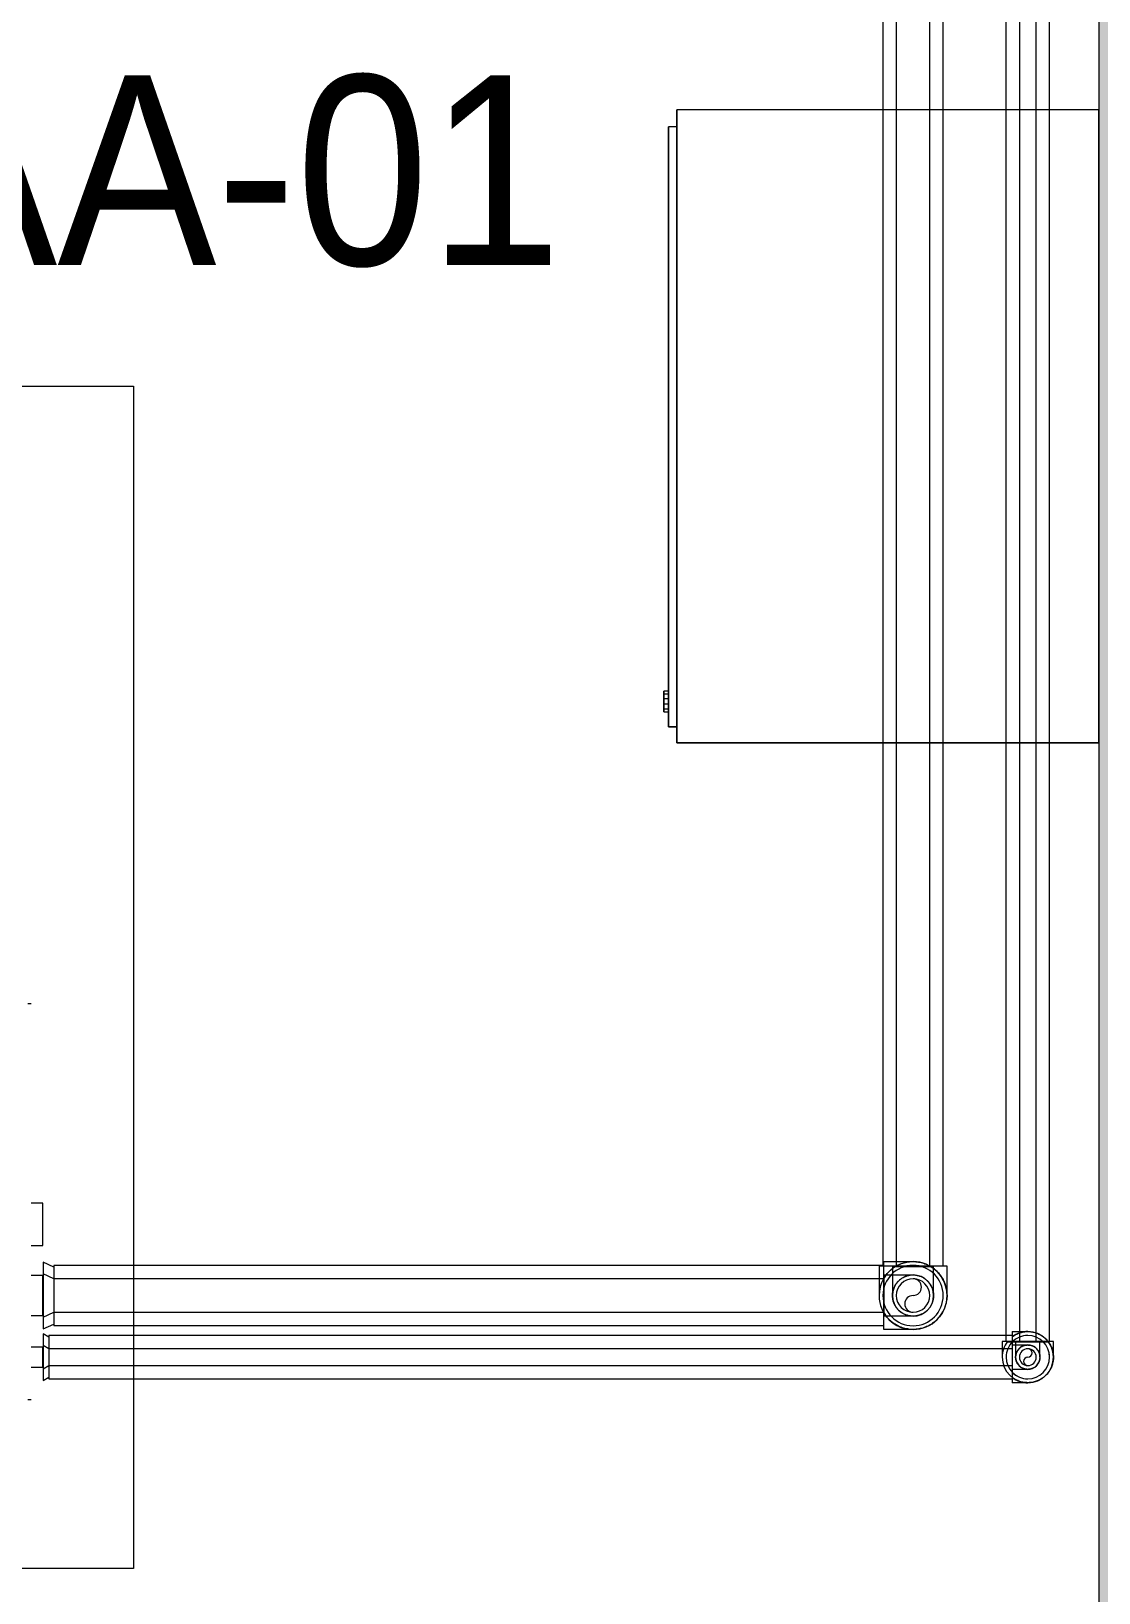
# Model space of a CAD drawing. Header units: metres. Extents: x 31.9 to 125.9, y -29 to 44.
# Drawn here: x 54.24 to 55.252, y -19.868 to -18.387 of the extents above; entities that cross this region are included whole.
import ezdxf

# ---------------------------------------------------------------- set-up
doc = ezdxf.new("R2010")
doc.units = ezdxf.units.M
for name, color, linetype, lineweight in [('A-FLOR', 7, 'Continuous', 9), ('ARQ', 8, 'Continuous', 0), ('G-ANNO-TEXT', 7, 'Continuous', 9), ('M-EQPM', 7, 'Continuous', 18), ('P-PIPE', 7, 'Continuous', 18)]:
    doc.layers.add(name, color=color, linetype=linetype, lineweight=lineweight)
doc.styles.add('SansSerif', font='SANSS__.TTF', dxfattribs={"width": 0.9, "height": 0.18})

# ---------------------------------------------------------------- blocks, each defined once
blk = doc.blocks.new('Estructura cubierta')
at = {"layer": 'ARQ'}
h = blk.add_hatch(color=256, dxfattribs=at)
h.paths.add_polyline_path([(1971.2504, -5904.9241), (1971.2504, -5903.4241), (1970.7504, -5903.4241), (1970.7504, -5904.9241)])
h.paths.add_polyline_path([(1977.3528, -5903.4238), (1978.8528, -5903.4238), (1978.8528, -5903.9238), (1977.3528, -5903.9238)])
h.paths.add_polyline_path([(1962.7504, -5904.9241), (1962.7504, -5903.4241), (1962.2504, -5903.4241), (1962.2504, -5904.9241)])
h.paths.add_polyline_path([(1978.248, -5911.9488), (1978.248, -5909.5488), (1978.748, -5909.5488), (1978.748, -5911.9488)])
h.paths.add_polyline_path([(1970.7504, -5909.5488), (1970.7504, -5911.9488), (1971.2504, -5911.9488), (1971.2504, -5909.5488)])
h.paths.add_polyline_path([(1962.2504, -5909.5488), (1962.2504, -5911.9488), (1962.7504, -5911.9488), (1962.7504, -5909.5488)])
h.paths.add_polyline_path([(1978.748, -5859.124), (1978.248, -5859.124), (1978.248, -5857.624), (1978.748, -5857.624)])
h.paths.add_polyline_path([(1971.2504, -5859.124), (1970.7504, -5859.124), (1970.7504, -5857.624), (1971.2504, -5857.624)])
blk.add_lwpolyline([(1962.2504, -5909.5488), (1962.2504, -5911.9488), (1962.7504, -5911.9488), (1962.7504, -5909.5488)], close=True, dxfattribs=at)
blk = doc.blocks.new('PISO 9')
at = {"layer": 'ARQ'}
blk.add_blockref('Estructura cubierta', (-1628.3638, 3049.5683), dxfattribs=at)
blk = doc.blocks.new('HVAC_Outdoor_Units_Sgl_PUHY_Mitsubishi - PUHY-P72THMU-A-2054941-NIVEL 09')
at = {"layer": 'M-EQPM', "color": 1, "true_color": 0xff0000}
for p, q in [((-0.4004, -0.3966), (-0.4004, -0.3998)), ((-0.025, -0.3998), (-0.025, -0.3966)), ((-0.3696, -0.3998), (-0.3696, -0.4109)), ((-0.3696, -0.4109), (-0.3601, -0.4109)), ((-0.3601, -0.4109), (-0.3506, -0.4109)), ((-0.3506, -0.4109), (-0.3506, -0.3998)), ((-0.3207, -0.3998), (-0.3207, -0.4109)), ((-0.3207, -0.4109), (-0.3017, -0.4109)), ((-0.3017, -0.4109), (-0.2826, -0.4109)), ((-0.2826, -0.4109), (-0.2826, -0.3998)), ((-0.2542, -0.3998), (-0.2542, -0.4109)), ((-0.2542, -0.4109), (-0.2342, -0.4109)), ((-0.2342, -0.4109), (-0.2142, -0.4109)), ((-0.2142, -0.4109), (-0.2142, -0.3998))]:
    blk.add_line(p, q, dxfattribs=at)
blk = doc.blocks.new('Elbow - Welded - REFRIGERACION  MULTI-2057497-NIVEL 09')
at = {"layer": 'P-PIPE', "color": 11, "true_color": 0xff8080}
for p, q in [((55.1697, -19.6329), (55.1697, -19.6445)), ((55.1697, -19.6445), (55.1697, -19.6561))]:
    blk.add_line(p, q, dxfattribs=at)
at = {"layer": 'P-PIPE', "color": 11, "true_color": 0xff8080, "flags": 128}
for points in [[(55.1697, -19.6329), (55.1703, -19.6329), (55.1709, -19.6329), (55.1715, -19.6329), (55.1721, -19.6329), (55.1727, -19.6329), (55.1732, -19.6329), (55.1738, -19.6329), (55.1744, -19.6329), (55.1749, -19.6329), (55.1755, -19.6329), (55.176, -19.6329), (55.1766, -19.6329), (55.1771, -19.6329), (55.1776, -19.6329), (55.1781, -19.6329), (55.1785, -19.6329), (55.179, -19.6329), (55.1795, -19.6329), (55.1799, -19.6329), (55.1803, -19.6329), (55.1807, -19.6329), (55.1811, -19.6329), (55.1815, -19.6329), (55.1818, -19.6329), (55.1821, -19.6329), (55.1825, -19.6329), (55.1827, -19.6329), (55.183, -19.6329), (55.1833, -19.6329), (55.1835, -19.6329), (55.1837, -19.6329), (55.1839, -19.6329), (55.184, -19.6329), (55.1842, -19.6329), (55.1843, -19.6329), (55.1844, -19.6329), (55.1844, -19.6329), (55.1845, -19.6329), (55.1845, -19.6329)], [(55.1729, -19.6445), (55.1729, -19.644), (55.173, -19.6436), (55.173, -19.6431), (55.1731, -19.6427), (55.1732, -19.6422), (55.1733, -19.6418), (55.1734, -19.6413), (55.1735, -19.6409), (55.1737, -19.6404), (55.1738, -19.64), (55.174, -19.6396), (55.1742, -19.6392), (55.1744, -19.6388), (55.1747, -19.6384), (55.1749, -19.638), (55.1752, -19.6376), (55.1755, -19.6372), (55.1758, -19.6369), (55.1761, -19.6365), (55.1764, -19.6362), (55.1768, -19.6359), (55.1771, -19.6356), (55.1775, -19.6353), (55.1779, -19.635), (55.1782, -19.6348), (55.1786, -19.6345), (55.179, -19.6343), (55.1794, -19.6341), (55.1799, -19.6339), (55.1803, -19.6337), (55.1807, -19.6336), (55.1812, -19.6334), (55.1816, -19.6333), (55.1821, -19.6332), (55.1825, -19.6331), (55.183, -19.633), (55.1834, -19.633), (55.1839, -19.633), (55.1844, -19.6329), (55.1845, -19.6329)], [(55.1845, -19.6561), (55.184, -19.6561), (55.1836, -19.656), (55.1831, -19.656), (55.1826, -19.6559), (55.1822, -19.6558), (55.1817, -19.6557), (55.1813, -19.6556), (55.1808, -19.6555), (55.1804, -19.6553), (55.18, -19.6551), (55.1796, -19.655), (55.1791, -19.6548), (55.1787, -19.6545), (55.1783, -19.6543), (55.178, -19.654), (55.1776, -19.6538), (55.1772, -19.6535), (55.1769, -19.6532), (55.1765, -19.6529), (55.1762, -19.6526), (55.1759, -19.6522), (55.1756, -19.6519), (55.1753, -19.6515), (55.175, -19.6511), (55.1748, -19.6507), (55.1745, -19.6504), (55.1743, -19.6499), (55.1741, -19.6495), (55.1739, -19.6491), (55.1737, -19.6487), (55.1735, -19.6483), (55.1734, -19.6478), (55.1733, -19.6474), (55.1732, -19.6469), (55.1731, -19.6465), (55.173, -19.646), (55.173, -19.6455), (55.1729, -19.6451), (55.1729, -19.6446), (55.1729, -19.6445)], [(55.1845, -19.6329), (55.1849, -19.633), (55.1854, -19.633), (55.1859, -19.633), (55.1863, -19.6331), (55.1868, -19.6332), (55.1872, -19.6333), (55.1877, -19.6334), (55.1881, -19.6335), (55.1886, -19.6337), (55.189, -19.6339), (55.1894, -19.634), (55.1898, -19.6342), (55.1902, -19.6345), (55.1906, -19.6347), (55.191, -19.635), (55.1914, -19.6352), (55.1917, -19.6355), (55.1921, -19.6358), (55.1924, -19.6361), (55.1928, -19.6364), (55.1931, -19.6368), (55.1934, -19.6371), (55.1937, -19.6375), (55.1939, -19.6379), (55.1942, -19.6383), (55.1944, -19.6386), (55.1947, -19.6391), (55.1949, -19.6395), (55.1951, -19.6399), (55.1953, -19.6403), (55.1954, -19.6407), (55.1956, -19.6412), (55.1957, -19.6416), (55.1958, -19.6421), (55.1959, -19.6425), (55.1959, -19.643), (55.196, -19.6435), (55.196, -19.6439), (55.196, -19.6444), (55.196, -19.6445)], [(55.196, -19.6445), (55.196, -19.645), (55.196, -19.6454), (55.196, -19.6459), (55.1959, -19.6463), (55.1958, -19.6468), (55.1957, -19.6472), (55.1956, -19.6477), (55.1955, -19.6481), (55.1953, -19.6486), (55.1951, -19.649), (55.1949, -19.6494), (55.1947, -19.6498), (55.1945, -19.6502), (55.1943, -19.6506), (55.194, -19.651), (55.1938, -19.6514), (55.1935, -19.6518), (55.1932, -19.6521), (55.1929, -19.6525), (55.1925, -19.6528), (55.1922, -19.6531), (55.1918, -19.6534), (55.1915, -19.6537), (55.1911, -19.654), (55.1907, -19.6542), (55.1903, -19.6545), (55.1899, -19.6547), (55.1895, -19.6549), (55.1891, -19.6551), (55.1887, -19.6553), (55.1882, -19.6554), (55.1878, -19.6556), (55.1873, -19.6557), (55.1869, -19.6558), (55.1864, -19.6559), (55.186, -19.656), (55.1855, -19.656), (55.1851, -19.656), (55.1846, -19.6561), (55.1845, -19.6561)], [(55.1845, -19.6561), (55.1845, -19.6561), (55.1844, -19.6561), (55.1844, -19.6561), (55.1843, -19.6561), (55.1842, -19.6561), (55.1841, -19.6561), (55.1839, -19.6561), (55.1837, -19.6561), (55.1835, -19.6561), (55.1833, -19.6561), (55.1831, -19.6561), (55.1828, -19.6561), (55.1825, -19.6561), (55.1822, -19.6561), (55.1819, -19.6561), (55.1816, -19.6561), (55.1812, -19.6561), (55.1808, -19.6561), (55.1804, -19.6561), (55.18, -19.6561), (55.1796, -19.6561), (55.1791, -19.6561), (55.1787, -19.6561), (55.1782, -19.6561), (55.1777, -19.6561), (55.1772, -19.6561), (55.1767, -19.6561), (55.1762, -19.6561), (55.1756, -19.6561), (55.1751, -19.6561), (55.1745, -19.6561), (55.174, -19.6561), (55.1734, -19.6561), (55.1728, -19.6561), (55.1723, -19.6561), (55.1717, -19.6561), (55.1711, -19.6561), (55.1705, -19.6561), (55.1699, -19.6561), (55.1697, -19.6561)]]:
    blk.add_lwpolyline(points, dxfattribs=at)
at = {"layer": 'P-PIPE', "color": 11, "true_color": 0xff8080}
for start, end in [(0, 180), (180, 0)]:
    blk.add_arc((55.1845, -19.6445), 0.0116, start, end, dxfattribs=at)
blk = doc.blocks.new('Elbow - Welded - REFRIGERACION  MULTI-2055168-NIVEL 09')
at = {"layer": 'P-PIPE', "color": 1, "true_color": 0xff0000}
for p, q in [((55.048, -19.5666), (55.048, -19.5861)), ((55.048, -19.5861), (55.048, -19.6056))]:
    blk.add_line(p, q, dxfattribs=at)
at = {"layer": 'P-PIPE', "color": 1, "true_color": 0xff0000, "flags": 128}
for points in [[(55.048, -19.5666), (55.0491, -19.5666), (55.0502, -19.5666), (55.0513, -19.5666), (55.0524, -19.5666), (55.0535, -19.5666), (55.0546, -19.5666), (55.0557, -19.5666), (55.0567, -19.5666), (55.0578, -19.5666), (55.0588, -19.5666), (55.0598, -19.5666), (55.0608, -19.5666), (55.0618, -19.5666), (55.0627, -19.5666), (55.0636, -19.5666), (55.0645, -19.5666), (55.0654, -19.5666), (55.0663, -19.5666), (55.0671, -19.5666), (55.0679, -19.5666), (55.0686, -19.5666), (55.0693, -19.5666), (55.07, -19.5666), (55.0707, -19.5666), (55.0713, -19.5666), (55.0719, -19.5666), (55.0724, -19.5666), (55.0729, -19.5666), (55.0734, -19.5666), (55.0738, -19.5666), (55.0742, -19.5666), (55.0745, -19.5666), (55.0748, -19.5666), (55.0751, -19.5666), (55.0753, -19.5666), (55.0754, -19.5666), (55.0756, -19.5666), (55.0756, -19.5666), (55.0757, -19.5666)], [(55.0562, -19.5861), (55.0562, -19.5853), (55.0563, -19.5845), (55.0563, -19.5837), (55.0564, -19.583), (55.0566, -19.5822), (55.0567, -19.5814), (55.0569, -19.5807), (55.0572, -19.5799), (55.0574, -19.5792), (55.0577, -19.5785), (55.058, -19.5778), (55.0584, -19.5771), (55.0588, -19.5764), (55.0592, -19.5757), (55.0596, -19.5751), (55.06, -19.5744), (55.0605, -19.5738), (55.061, -19.5732), (55.0616, -19.5726), (55.0621, -19.5721), (55.0627, -19.5715), (55.0633, -19.571), (55.0639, -19.5706), (55.0645, -19.5701), (55.0652, -19.5697), (55.0658, -19.5692), (55.0665, -19.5689), (55.0672, -19.5685), (55.0679, -19.5682), (55.0686, -19.5679), (55.0694, -19.5676), (55.0701, -19.5674), (55.0708, -19.5672), (55.0716, -19.567), (55.0724, -19.5669), (55.0731, -19.5667), (55.0739, -19.5666), (55.0747, -19.5666), (55.0755, -19.5666), (55.0757, -19.5666)], [(55.0757, -19.5666), (55.0765, -19.5666), (55.0772, -19.5666), (55.078, -19.5667), (55.0788, -19.5668), (55.0796, -19.567), (55.0803, -19.5671), (55.0811, -19.5673), (55.0818, -19.5676), (55.0826, -19.5678), (55.0833, -19.5681), (55.084, -19.5684), (55.0847, -19.5688), (55.0854, -19.5691), (55.086, -19.5695), (55.0867, -19.57), (55.0873, -19.5704), (55.0879, -19.5709), (55.0885, -19.5714), (55.0891, -19.5719), (55.0897, -19.5725), (55.0902, -19.5731), (55.0907, -19.5736), (55.0912, -19.5743), (55.0917, -19.5749), (55.0921, -19.5755), (55.0925, -19.5762), (55.0929, -19.5769), (55.0932, -19.5776), (55.0936, -19.5783), (55.0939, -19.579), (55.0941, -19.5797), (55.0944, -19.5805), (55.0946, -19.5812), (55.0947, -19.582), (55.0949, -19.5828), (55.095, -19.5835), (55.0951, -19.5843), (55.0952, -19.5851), (55.0952, -19.5859), (55.0952, -19.5861)], [(55.0757, -19.6056), (55.0749, -19.6055), (55.0741, -19.6055), (55.0734, -19.6054), (55.0726, -19.6053), (55.0718, -19.6052), (55.0711, -19.605), (55.0703, -19.6048), (55.0696, -19.6046), (55.0688, -19.6043), (55.0681, -19.604), (55.0674, -19.6037), (55.0667, -19.6034), (55.066, -19.603), (55.0653, -19.6026), (55.0647, -19.6022), (55.064, -19.6017), (55.0634, -19.6012), (55.0628, -19.6007), (55.0623, -19.6002), (55.0617, -19.5996), (55.0612, -19.5991), (55.0607, -19.5985), (55.0602, -19.5979), (55.0597, -19.5972), (55.0593, -19.5966), (55.0589, -19.5959), (55.0585, -19.5953), (55.0581, -19.5946), (55.0578, -19.5938), (55.0575, -19.5931), (55.0572, -19.5924), (55.057, -19.5917), (55.0568, -19.5909), (55.0566, -19.5901), (55.0565, -19.5894), (55.0564, -19.5886), (55.0563, -19.5878), (55.0562, -19.5871), (55.0562, -19.5863), (55.0562, -19.5861)], [(55.0952, -19.5861), (55.0952, -19.5868), (55.0951, -19.5876), (55.095, -19.5884), (55.0949, -19.5892), (55.0948, -19.5899), (55.0946, -19.5907), (55.0944, -19.5915), (55.0942, -19.5922), (55.0939, -19.5929), (55.0936, -19.5937), (55.0933, -19.5944), (55.093, -19.5951), (55.0926, -19.5958), (55.0922, -19.5964), (55.0918, -19.5971), (55.0913, -19.5977), (55.0908, -19.5983), (55.0903, -19.5989), (55.0898, -19.5995), (55.0893, -19.6), (55.0887, -19.6006), (55.0881, -19.6011), (55.0875, -19.6016), (55.0869, -19.602), (55.0862, -19.6025), (55.0856, -19.6029), (55.0849, -19.6033), (55.0842, -19.6036), (55.0835, -19.6039), (55.0827, -19.6042), (55.082, -19.6045), (55.0813, -19.6047), (55.0805, -19.605), (55.0798, -19.6051), (55.079, -19.6053), (55.0782, -19.6054), (55.0775, -19.6055), (55.0767, -19.6055), (55.0759, -19.6056), (55.0757, -19.6056)], [(55.0757, -19.6056), (55.0757, -19.6056), (55.0756, -19.6056), (55.0755, -19.6056), (55.0753, -19.6056), (55.0751, -19.6056), (55.0749, -19.6056), (55.0746, -19.6056), (55.0743, -19.6056), (55.0739, -19.6056), (55.0735, -19.6056), (55.0731, -19.6056), (55.0726, -19.6056), (55.072, -19.6056), (55.0715, -19.6056), (55.0709, -19.6056), (55.0702, -19.6056), (55.0695, -19.6056), (55.0688, -19.6056), (55.0681, -19.6056), (55.0673, -19.6056), (55.0665, -19.6056), (55.0656, -19.6056), (55.0648, -19.6056), (55.0639, -19.6056), (55.063, -19.6056), (55.062, -19.6056), (55.0611, -19.6056), (55.0601, -19.6056), (55.0591, -19.6056), (55.058, -19.6056), (55.057, -19.6056), (55.056, -19.6056), (55.0549, -19.6056), (55.0538, -19.6056), (55.0527, -19.6056), (55.0516, -19.6056), (55.0505, -19.6056), (55.0494, -19.6056), (55.0483, -19.6056), (55.048, -19.6056)]]:
    blk.add_lwpolyline(points, dxfattribs=at)
at = {"layer": 'P-PIPE', "color": 1, "true_color": 0xff0000}
for start, end in [(0, 180), (180, 0)]:
    blk.add_arc((55.0757, -19.5861), 0.0195, start, end, dxfattribs=at)
blk = doc.blocks.new('Elbow - Welded - REFRIGERACION  MULTI-V18-NIVEL 09')
at = {"layer": 'P-PIPE', "color": 1, "true_color": 0xff0000}
for p, q in [((55.0757, -19.5584), (55.0562, -19.5584)), ((55.0952, -19.5584), (55.0757, -19.5584))]:
    blk.add_line(p, q, dxfattribs=at)
at = {"layer": 'P-PIPE', "color": 1, "true_color": 0xff0000, "flags": 128}
for points in [[(55.0562, -19.5584), (55.0562, -19.5595), (55.0562, -19.5606), (55.0562, -19.5617), (55.0562, -19.5628), (55.0562, -19.5639), (55.0562, -19.565), (55.0562, -19.566), (55.0562, -19.5671), (55.0562, -19.5681), (55.0562, -19.5692), (55.0562, -19.5702), (55.0562, -19.5712), (55.0562, -19.5721), (55.0562, -19.5731), (55.0562, -19.574), (55.0562, -19.5749), (55.0562, -19.5758), (55.0562, -19.5766), (55.0562, -19.5775), (55.0562, -19.5782), (55.0562, -19.579), (55.0562, -19.5797), (55.0562, -19.5804), (55.0562, -19.5811), (55.0562, -19.5817), (55.0562, -19.5823), (55.0562, -19.5828), (55.0562, -19.5833), (55.0562, -19.5838), (55.0562, -19.5842), (55.0562, -19.5846), (55.0562, -19.5849), (55.0562, -19.5852), (55.0562, -19.5855), (55.0562, -19.5857), (55.0562, -19.5858), (55.0562, -19.5859), (55.0562, -19.586), (55.0562, -19.5861)], [(55.0952, -19.5861), (55.0952, -19.586), (55.0952, -19.586), (55.0952, -19.5859), (55.0952, -19.5857), (55.0952, -19.5855), (55.0952, -19.5853), (55.0952, -19.585), (55.0952, -19.5847), (55.0952, -19.5843), (55.0952, -19.5839), (55.0952, -19.5834), (55.0952, -19.5829), (55.0952, -19.5824), (55.0952, -19.5818), (55.0952, -19.5812), (55.0952, -19.5806), (55.0952, -19.5799), (55.0952, -19.5792), (55.0952, -19.5785), (55.0952, -19.5777), (55.0952, -19.5769), (55.0952, -19.576), (55.0952, -19.5752), (55.0952, -19.5743), (55.0952, -19.5733), (55.0952, -19.5724), (55.0952, -19.5714), (55.0952, -19.5705), (55.0952, -19.5695), (55.0952, -19.5684), (55.0952, -19.5674), (55.0952, -19.5663), (55.0952, -19.5653), (55.0952, -19.5642), (55.0952, -19.5631), (55.0952, -19.562), (55.0952, -19.5609), (55.0952, -19.5598), (55.0952, -19.5587), (55.0952, -19.5584)]]:
    blk.add_lwpolyline(points, dxfattribs=at)
at = {"layer": 'P-PIPE', "color": 1, "true_color": 0xff0000}
for start, end in [(90, 270), (270, 90)]:
    blk.add_arc((55.0757, -19.5861), 0.0195, start, end, dxfattribs=at)
blk = doc.blocks.new('Elbow - Welded - REFRIGERACION  MULTI-V19-NIVEL 09')
at = {"layer": 'P-PIPE', "color": 11, "true_color": 0xff8080}
for p, q in [((55.1845, -19.6298), (55.1729, -19.6298)), ((55.196, -19.6298), (55.1845, -19.6298))]:
    blk.add_line(p, q, dxfattribs=at)
at = {"layer": 'P-PIPE', "color": 11, "true_color": 0xff8080, "flags": 128}
for points in [[(55.1729, -19.6298), (55.1729, -19.6304), (55.1729, -19.6309), (55.1729, -19.6315), (55.1729, -19.6321), (55.1729, -19.6327), (55.1729, -19.6333), (55.1729, -19.6338), (55.1729, -19.6344), (55.1729, -19.635), (55.1729, -19.6355), (55.1729, -19.636), (55.1729, -19.6366), (55.1729, -19.6371), (55.1729, -19.6376), (55.1729, -19.6381), (55.1729, -19.6386), (55.1729, -19.639), (55.1729, -19.6395), (55.1729, -19.6399), (55.1729, -19.6403), (55.1729, -19.6407), (55.1729, -19.6411), (55.1729, -19.6415), (55.1729, -19.6418), (55.1729, -19.6422), (55.1729, -19.6425), (55.1729, -19.6428), (55.1729, -19.643), (55.1729, -19.6433), (55.1729, -19.6435), (55.1729, -19.6437), (55.1729, -19.6439), (55.1729, -19.644), (55.1729, -19.6442), (55.1729, -19.6443), (55.1729, -19.6444), (55.1729, -19.6444), (55.1729, -19.6445), (55.1729, -19.6445)], [(55.196, -19.6445), (55.196, -19.6445), (55.196, -19.6445), (55.196, -19.6444), (55.196, -19.6443), (55.196, -19.6442), (55.196, -19.6441), (55.196, -19.6439), (55.196, -19.6438), (55.196, -19.6436), (55.196, -19.6433), (55.196, -19.6431), (55.196, -19.6428), (55.196, -19.6426), (55.196, -19.6423), (55.196, -19.6419), (55.196, -19.6416), (55.196, -19.6412), (55.196, -19.6408), (55.196, -19.6404), (55.196, -19.64), (55.196, -19.6396), (55.196, -19.6392), (55.196, -19.6387), (55.196, -19.6382), (55.196, -19.6377), (55.196, -19.6372), (55.196, -19.6367), (55.196, -19.6362), (55.196, -19.6357), (55.196, -19.6351), (55.196, -19.6346), (55.196, -19.634), (55.196, -19.6334), (55.196, -19.6329), (55.196, -19.6323), (55.196, -19.6317), (55.196, -19.6311), (55.196, -19.6305), (55.196, -19.6299), (55.196, -19.6298)]]:
    blk.add_lwpolyline(points, dxfattribs=at)
at = {"layer": 'P-PIPE', "color": 11, "true_color": 0xff8080}
for start, end in [(90, 270), (270, 90)]:
    blk.add_arc((55.1845, -19.6445), 0.0116, start, end, dxfattribs=at)
blk = doc.blocks.new('TAA - Ayura Etapa 3 - TAA - Ayura Etapa 3-2429334-NIVEL 09')
at = {"layer": 'M-EQPM', "color": 1, "true_color": 0xff0000}
for p, q in [((-1, 0), (-1.6, 0)), ((-1.6, 0), (-1, 0)), ((-1.6, 0), (-1.6, -0.4)), ((-1.6, 0), (-1.6, -0.4)), ((-1, -0.4), (-1, 0)), ((-1, 0), (-1, -0.4)), ((-1, -0.4), (-1.6, -0.4)), ((-1.6, -0.4), (-1, -0.4)), ((-1.015, -0.4), (-1.5838, -0.4)), ((-1.5838, -0.4), (-1.015, -0.4)), ((-1.5838, -0.4), (-1.5838, -0.4079)), ((-1.5838, -0.4), (-1.5838, -0.4079)), ((-1.015, -0.4079), (-1.5838, -0.4079)), ((-1.5838, -0.4079), (-1.015, -0.4079)), ((-1.0416, -0.4079), (-1.0487, -0.4079)), ((-1.0487, -0.4079), (-1.0461, -0.4079)), ((-1.0487, -0.4079), (-1.0487, -0.4121)), ((-1.0461, -0.4121), (-1.0487, -0.4121)), ((-1.0487, -0.4121), (-1.0416, -0.4121)), ((-1.0461, -0.4079), (-1.0364, -0.4079)), ((-1.0461, -0.4079), (-1.0461, -0.4121)), ((-1.0364, -0.4121), (-1.0461, -0.4121)), ((-1.0319, -0.4079), (-1.0416, -0.4079)), ((-1.0416, -0.4079), (-1.0416, -0.4121)), ((-1.0416, -0.4121), (-1.0319, -0.4121)), ((-1.0364, -0.4079), (-1.0293, -0.4079)), ((-1.0364, -0.4079), (-1.0364, -0.4121)), ((-1.0293, -0.4121), (-1.0364, -0.4121)), ((-1.0293, -0.4079), (-1.0319, -0.4079)), ((-1.0319, -0.4079), (-1.0319, -0.4121)), ((-1.0319, -0.4121), (-1.0293, -0.4121)), ((-1.0293, -0.4121), (-1.0293, -0.4079)), ((-1.015, -0.4079), (-1.015, -0.4)), ((-1.015, -0.4), (-1.015, -0.4079))]:
    blk.add_line(p, q, dxfattribs=at)

msp = doc.modelspace()

# ---------------------------------------------------------------- linework, layer by layer
at = {"layer": 'A-FLOR', "color": 253, "true_color": 0xaaaaaa}
for p, q in [((53.3764, -18.724), (54.3368, -18.724)), ((54.3368, -18.724), (54.3368, -19.8448)), ((54.3368, -19.8448), (53.3764, -19.8448))]:
    msp.add_line(p, q, dxfattribs=at)
at = {"layer": 'P-PIPE', "color": 11, "true_color": 0xff8080}
for p, q in [((55.1765, -17.9867), (55.1765, -19.6298)), ((55.1924, -19.6298), (55.1924, -17.9867)), ((55.2051, -19.6298), (55.2051, -17.9867)), ((55.1638, -17.9926), (55.1638, -19.6298)), ((54.2565, -19.6255), (54.251, -19.6223)), ((54.251, -19.6223), (54.251, -19.6667)), ((55.1697, -19.6239), (54.2565, -19.6239)), ((54.2565, -19.6239), (54.2565, -19.6651)), ((55.2087, -19.6298), (55.1602, -19.6298)), ((55.1651, -19.6298), (55.1651, -19.63)), ((55.1651, -19.63), (55.2039, -19.63)), ((55.1697, -19.6202), (55.1697, -19.6688)), ((55.1699, -19.6251), (55.1697, -19.6251)), ((55.1699, -19.6639), (55.1699, -19.6251)), ((55.2039, -19.63), (55.2039, -19.6298)), ((54.2565, -19.6366), (54.251, -19.6334)), ((55.1697, -19.6366), (54.2565, -19.6366)), ((54.251, -19.6556), (54.2565, -19.6524)), ((54.2565, -19.6524), (55.1697, -19.6524)), ((54.251, -19.6667), (54.2565, -19.6636)), ((54.2565, -19.6651), (55.1697, -19.6651)), ((55.1697, -19.6639), (55.1699, -19.6639))]:
    msp.add_line(p, q, dxfattribs=at)
at = {"layer": 'P-PIPE', "color": 1, "true_color": 0xff0000}
for p, q in [((55.0471, -18.1101), (55.0471, -19.5584)), ((55.0598, -18.1101), (55.0598, -19.5584)), ((55.0916, -19.5584), (55.0916, -18.1101)), ((55.1043, -19.5584), (55.1043, -18.1101)), ((54.2613, -19.5591), (54.251, -19.5543)), ((54.251, -19.5543), (54.251, -19.6178)), ((55.048, -19.5575), (54.2613, -19.5575)), ((54.2613, -19.5575), (54.2613, -19.6146)), ((55.1079, -19.5584), (55.0435, -19.5584)), ((55.048, -19.6183), (55.048, -19.5539)), ((55.0589, -19.5584), (55.0589, -19.5586)), ((55.0589, -19.5586), (55.0924, -19.5586)), ((55.0924, -19.5586), (55.0924, -19.5584)), ((54.2613, -19.5702), (54.251, -19.5654)), ((55.048, -19.5702), (54.2613, -19.5702)), ((55.0482, -19.5693), (55.048, -19.5693)), ((55.0482, -19.6028), (55.0482, -19.5693)), ((54.251, -19.6067), (54.2613, -19.6019)), ((54.2613, -19.6019), (55.048, -19.6019)), ((55.048, -19.6028), (55.0482, -19.6028)), ((54.251, -19.6178), (54.2613, -19.6131)), ((54.2613, -19.6146), (55.048, -19.6146))]:
    msp.add_line(p, q, dxfattribs=at)
at = {"layer": 'P-PIPE', "color": 1, "true_color": 0xff0000, "flags": 128}
for points in [[(55.0435, -19.5584), (55.0435, -19.5595), (55.0435, -19.5606), (55.0435, -19.5617), (55.0435, -19.5628), (55.0435, -19.5639), (55.0435, -19.565), (55.0435, -19.566), (55.0435, -19.5671), (55.0435, -19.5681), (55.0435, -19.5692), (55.0435, -19.5702), (55.0435, -19.5712), (55.0435, -19.5721), (55.0435, -19.5731), (55.0435, -19.574), (55.0435, -19.5749), (55.0435, -19.5758), (55.0435, -19.5766), (55.0435, -19.5775), (55.0435, -19.5782), (55.0435, -19.579), (55.0435, -19.5797), (55.0435, -19.5804), (55.0435, -19.5811), (55.0435, -19.5817), (55.0435, -19.5823), (55.0435, -19.5828), (55.0435, -19.5833), (55.0435, -19.5838), (55.0435, -19.5842), (55.0435, -19.5846), (55.0435, -19.5849), (55.0435, -19.5852), (55.0435, -19.5855), (55.0435, -19.5857), (55.0435, -19.5858), (55.0435, -19.5859), (55.0435, -19.586), (55.0435, -19.5861)], [(55.048, -19.5539), (55.0491, -19.5539), (55.0502, -19.5539), (55.0513, -19.5539), (55.0524, -19.5539), (55.0535, -19.5539), (55.0546, -19.5539), (55.0557, -19.5539), (55.0567, -19.5539), (55.0578, -19.5539), (55.0588, -19.5539), (55.0598, -19.5539), (55.0608, -19.5539), (55.0618, -19.5539), (55.0627, -19.5539), (55.0636, -19.5539), (55.0645, -19.5539), (55.0654, -19.5539), (55.0663, -19.5539), (55.0671, -19.5539), (55.0679, -19.5539), (55.0686, -19.5539), (55.0693, -19.5539), (55.07, -19.5539), (55.0707, -19.5539), (55.0713, -19.5539), (55.0719, -19.5539), (55.0724, -19.5539), (55.0729, -19.5539), (55.0734, -19.5539), (55.0738, -19.5539), (55.0742, -19.5539), (55.0745, -19.5539), (55.0748, -19.5539), (55.0751, -19.5539), (55.0753, -19.5539), (55.0754, -19.5539), (55.0756, -19.5539), (55.0756, -19.5539), (55.0757, -19.5539)], [(55.0482, -19.5693), (55.0489, -19.5682), (55.0496, -19.5672), (55.0504, -19.5661), (55.0512, -19.5651), (55.0521, -19.5642), (55.053, -19.5633), (55.0539, -19.5624), (55.0549, -19.5615), (55.0559, -19.5607), (55.0569, -19.5599), (55.0579, -19.5592), (55.059, -19.5585), (55.0602, -19.5579), (55.0613, -19.5573), (55.0625, -19.5567), (55.0636, -19.5562), (55.0648, -19.5557), (55.0661, -19.5553), (55.0673, -19.555), (55.0686, -19.5547), (55.0698, -19.5544), (55.0711, -19.5542), (55.0724, -19.554), (55.0736, -19.5539), (55.0749, -19.5539), (55.0757, -19.5539)], [(55.0757, -19.5539), (55.077, -19.5539), (55.0783, -19.554), (55.0795, -19.5541), (55.0808, -19.5543), (55.0821, -19.5545), (55.0833, -19.5548), (55.0846, -19.5551), (55.0858, -19.5555), (55.087, -19.5559), (55.0882, -19.5564), (55.0894, -19.5569), (55.0906, -19.5575), (55.0917, -19.5581), (55.0928, -19.5588), (55.0939, -19.5595), (55.0949, -19.5602), (55.0959, -19.561), (55.0969, -19.5619), (55.0979, -19.5627), (55.0988, -19.5636), (55.0997, -19.5646), (55.1005, -19.5655), (55.1013, -19.5666), (55.1021, -19.5676), (55.1028, -19.5687), (55.1035, -19.5698), (55.1041, -19.5709), (55.1047, -19.572), (55.1052, -19.5732), (55.1057, -19.5744), (55.1061, -19.5756), (55.1065, -19.5768), (55.1069, -19.5781), (55.1072, -19.5793), (55.1074, -19.5806), (55.1076, -19.5819), (55.1077, -19.5831), (55.1078, -19.5844), (55.1079, -19.5857), (55.1079, -19.5861)], [(55.1079, -19.5861), (55.1079, -19.586), (55.1079, -19.586), (55.1079, -19.5859), (55.1079, -19.5857), (55.1079, -19.5855), (55.1079, -19.5853), (55.1079, -19.585), (55.1079, -19.5847), (55.1079, -19.5843), (55.1079, -19.5839), (55.1079, -19.5834), (55.1079, -19.5829), (55.1079, -19.5824), (55.1079, -19.5818), (55.1079, -19.5812), (55.1079, -19.5806), (55.1079, -19.5799), (55.1079, -19.5792), (55.1079, -19.5785), (55.1079, -19.5777), (55.1079, -19.5769), (55.1079, -19.576), (55.1079, -19.5752), (55.1079, -19.5743), (55.1079, -19.5733), (55.1079, -19.5724), (55.1079, -19.5714), (55.1079, -19.5705), (55.1079, -19.5695), (55.1079, -19.5684), (55.1079, -19.5674), (55.1079, -19.5663), (55.1079, -19.5653), (55.1079, -19.5642), (55.1079, -19.5631), (55.1079, -19.562), (55.1079, -19.5609), (55.1079, -19.5598), (55.1079, -19.5587), (55.1079, -19.5584)], [(55.1079, -19.5861), (55.1079, -19.5874), (55.1078, -19.5886), (55.1076, -19.5899), (55.1075, -19.5912), (55.1072, -19.5925), (55.107, -19.5937), (55.1066, -19.595), (55.1062, -19.5962), (55.1058, -19.5974), (55.1053, -19.5986), (55.1048, -19.5998), (55.1042, -19.6009), (55.1036, -19.6021), (55.103, -19.6032), (55.1023, -19.6042), (55.1015, -19.6053), (55.1007, -19.6063), (55.0999, -19.6073), (55.099, -19.6082), (55.0981, -19.6092), (55.0972, -19.61), (55.0962, -19.6109), (55.0952, -19.6117), (55.0941, -19.6124), (55.0931, -19.6132), (55.092, -19.6138), (55.0909, -19.6145), (55.0897, -19.615), (55.0885, -19.6156), (55.0874, -19.6161), (55.0861, -19.6165), (55.0849, -19.6169), (55.0837, -19.6173), (55.0824, -19.6175), (55.0812, -19.6178), (55.0799, -19.618), (55.0786, -19.6181), (55.0773, -19.6182), (55.076, -19.6183), (55.0757, -19.6183)], [(55.0757, -19.6183), (55.0744, -19.6182), (55.0731, -19.6182), (55.0718, -19.618), (55.0706, -19.6178), (55.0693, -19.6176), (55.068, -19.6173), (55.0668, -19.617), (55.0656, -19.6166), (55.0643, -19.6162), (55.0631, -19.6157), (55.062, -19.6152), (55.0608, -19.6146), (55.0597, -19.614), (55.0586, -19.6133), (55.0575, -19.6126), (55.0565, -19.6119), (55.0554, -19.6111), (55.0545, -19.6103), (55.0535, -19.6094), (55.0526, -19.6085), (55.0517, -19.6076), (55.0509, -19.6066), (55.0501, -19.6056), (55.0493, -19.6045), (55.0486, -19.6035), (55.0482, -19.6028)], [(55.0757, -19.6183), (55.0757, -19.6183), (55.0756, -19.6183), (55.0755, -19.6183), (55.0753, -19.6183), (55.0751, -19.6183), (55.0749, -19.6183), (55.0746, -19.6183), (55.0743, -19.6183), (55.0739, -19.6183), (55.0735, -19.6183), (55.0731, -19.6183), (55.0726, -19.6183), (55.072, -19.6183), (55.0715, -19.6183), (55.0709, -19.6183), (55.0702, -19.6183), (55.0695, -19.6183), (55.0688, -19.6183), (55.0681, -19.6183), (55.0673, -19.6183), (55.0665, -19.6183), (55.0656, -19.6183), (55.0648, -19.6183), (55.0639, -19.6183), (55.063, -19.6183), (55.062, -19.6183), (55.0611, -19.6183), (55.0601, -19.6183), (55.0591, -19.6183), (55.058, -19.6183), (55.057, -19.6183), (55.056, -19.6183), (55.0549, -19.6183), (55.0538, -19.6183), (55.0527, -19.6183), (55.0516, -19.6183), (55.0505, -19.6183), (55.0494, -19.6183), (55.0483, -19.6183), (55.048, -19.6183)]]:
    msp.add_lwpolyline(points, dxfattribs=at)
at = {"layer": 'P-PIPE', "color": 11, "true_color": 0xff8080, "flags": 128}
for points in [[(55.1602, -19.6298), (55.1602, -19.6304), (55.1602, -19.6309), (55.1602, -19.6315), (55.1602, -19.6321), (55.1602, -19.6327), (55.1602, -19.6333), (55.1602, -19.6338), (55.1602, -19.6344), (55.1602, -19.635), (55.1602, -19.6355), (55.1602, -19.636), (55.1602, -19.6366), (55.1602, -19.6371), (55.1602, -19.6376), (55.1602, -19.6381), (55.1602, -19.6386), (55.1602, -19.639), (55.1602, -19.6395), (55.1602, -19.6399), (55.1602, -19.6403), (55.1602, -19.6407), (55.1602, -19.6411), (55.1602, -19.6415), (55.1602, -19.6418), (55.1602, -19.6422), (55.1602, -19.6425), (55.1602, -19.6428), (55.1602, -19.643), (55.1602, -19.6433), (55.1602, -19.6435), (55.1602, -19.6437), (55.1602, -19.6439), (55.1602, -19.644), (55.1602, -19.6442), (55.1602, -19.6443), (55.1602, -19.6444), (55.1602, -19.6444), (55.1602, -19.6445), (55.1602, -19.6445)], [(55.1697, -19.6202), (55.1703, -19.6202), (55.1709, -19.6202), (55.1715, -19.6202), (55.1721, -19.6202), (55.1727, -19.6202), (55.1732, -19.6202), (55.1738, -19.6202), (55.1744, -19.6202), (55.1749, -19.6202), (55.1755, -19.6202), (55.176, -19.6202), (55.1766, -19.6202), (55.1771, -19.6202), (55.1776, -19.6202), (55.1781, -19.6202), (55.1785, -19.6202), (55.179, -19.6202), (55.1795, -19.6202), (55.1799, -19.6202), (55.1803, -19.6202), (55.1807, -19.6202), (55.1811, -19.6202), (55.1815, -19.6202), (55.1818, -19.6202), (55.1821, -19.6202), (55.1825, -19.6202), (55.1827, -19.6202), (55.183, -19.6202), (55.1833, -19.6202), (55.1835, -19.6202), (55.1837, -19.6202), (55.1839, -19.6202), (55.184, -19.6202), (55.1842, -19.6202), (55.1843, -19.6202), (55.1844, -19.6202), (55.1844, -19.6202), (55.1845, -19.6202), (55.1845, -19.6202)], [(55.1699, -19.6251), (55.1707, -19.6245), (55.1715, -19.624), (55.1724, -19.6235), (55.1732, -19.623), (55.1741, -19.6226), (55.175, -19.6222), (55.1759, -19.6218), (55.1768, -19.6215), (55.1777, -19.6212), (55.1786, -19.621), (55.1796, -19.6207), (55.1806, -19.6206), (55.1815, -19.6204), (55.1825, -19.6203), (55.1834, -19.6203), (55.1844, -19.6202), (55.1845, -19.6202)], [(55.1845, -19.6202), (55.1855, -19.6203), (55.1864, -19.6203), (55.1874, -19.6204), (55.1883, -19.6206), (55.1893, -19.6207), (55.1902, -19.6209), (55.1912, -19.6212), (55.1921, -19.6215), (55.193, -19.6218), (55.1939, -19.6222), (55.1948, -19.6226), (55.1957, -19.623), (55.1965, -19.6234), (55.1974, -19.6239), (55.1982, -19.6245), (55.199, -19.625), (55.1997, -19.6256), (55.2005, -19.6263), (55.2012, -19.6269), (55.2019, -19.6276), (55.2025, -19.6283), (55.2032, -19.629), (55.2038, -19.6298), (55.2044, -19.6306), (55.2049, -19.6314), (55.2054, -19.6322), (55.2059, -19.6331), (55.2063, -19.6339), (55.2067, -19.6348), (55.2071, -19.6357), (55.2074, -19.6366), (55.2077, -19.6375), (55.208, -19.6385), (55.2082, -19.6394), (55.2084, -19.6404), (55.2085, -19.6413), (55.2086, -19.6423), (55.2087, -19.6433), (55.2087, -19.6442), (55.2087, -19.6445)], [(55.2087, -19.6445), (55.2087, -19.6445), (55.2087, -19.6445), (55.2087, -19.6444), (55.2087, -19.6443), (55.2087, -19.6442), (55.2087, -19.6441), (55.2087, -19.6439), (55.2087, -19.6438), (55.2087, -19.6436), (55.2087, -19.6433), (55.2087, -19.6431), (55.2087, -19.6428), (55.2087, -19.6426), (55.2087, -19.6423), (55.2087, -19.6419), (55.2087, -19.6416), (55.2087, -19.6412), (55.2087, -19.6408), (55.2087, -19.6404), (55.2087, -19.64), (55.2087, -19.6396), (55.2087, -19.6392), (55.2087, -19.6387), (55.2087, -19.6382), (55.2087, -19.6377), (55.2087, -19.6372), (55.2087, -19.6367), (55.2087, -19.6362), (55.2087, -19.6357), (55.2087, -19.6351), (55.2087, -19.6346), (55.2087, -19.634), (55.2087, -19.6334), (55.2087, -19.6329), (55.2087, -19.6323), (55.2087, -19.6317), (55.2087, -19.6311), (55.2087, -19.6305), (55.2087, -19.6299), (55.2087, -19.6298)], [(55.2087, -19.6445), (55.2087, -19.6455), (55.2087, -19.6464), (55.2086, -19.6474), (55.2084, -19.6484), (55.2083, -19.6493), (55.208, -19.6503), (55.2078, -19.6512), (55.2075, -19.6521), (55.2072, -19.653), (55.2068, -19.6539), (55.2064, -19.6548), (55.206, -19.6557), (55.2055, -19.6566), (55.205, -19.6574), (55.2045, -19.6582), (55.2039, -19.659), (55.2033, -19.6598), (55.2027, -19.6605), (55.2021, -19.6612), (55.2014, -19.6619), (55.2007, -19.6626), (55.1999, -19.6632), (55.1992, -19.6638), (55.1984, -19.6644), (55.1976, -19.6649), (55.1968, -19.6654), (55.1959, -19.6659), (55.195, -19.6663), (55.1942, -19.6667), (55.1933, -19.6671), (55.1924, -19.6674), (55.1914, -19.6677), (55.1905, -19.668), (55.1896, -19.6682), (55.1886, -19.6684), (55.1876, -19.6686), (55.1867, -19.6687), (55.1857, -19.6687), (55.1847, -19.6688), (55.1845, -19.6688)], [(55.1845, -19.6688), (55.1845, -19.6688), (55.1844, -19.6688), (55.1844, -19.6688), (55.1843, -19.6688), (55.1842, -19.6688), (55.1841, -19.6688), (55.1839, -19.6688), (55.1837, -19.6688), (55.1835, -19.6688), (55.1833, -19.6688), (55.1831, -19.6688), (55.1828, -19.6688), (55.1825, -19.6688), (55.1822, -19.6688), (55.1819, -19.6688), (55.1816, -19.6688), (55.1812, -19.6688), (55.1808, -19.6688), (55.1804, -19.6688), (55.18, -19.6688), (55.1796, -19.6688), (55.1791, -19.6688), (55.1787, -19.6688), (55.1782, -19.6688), (55.1777, -19.6688), (55.1772, -19.6688), (55.1767, -19.6688), (55.1762, -19.6688), (55.1756, -19.6688), (55.1751, -19.6688), (55.1745, -19.6688), (55.174, -19.6688), (55.1734, -19.6688), (55.1728, -19.6688), (55.1723, -19.6688), (55.1717, -19.6688), (55.1711, -19.6688), (55.1705, -19.6688), (55.1699, -19.6688), (55.1697, -19.6688)], [(55.1845, -19.6688), (55.1835, -19.6687), (55.1825, -19.6687), (55.1816, -19.6686), (55.1806, -19.6685), (55.1797, -19.6683), (55.1787, -19.6681), (55.1778, -19.6678), (55.1768, -19.6675), (55.1759, -19.6672), (55.175, -19.6668), (55.1741, -19.6664), (55.1733, -19.666), (55.1724, -19.6656), (55.1716, -19.6651), (55.1708, -19.6645), (55.17, -19.664), (55.1699, -19.6639)]]:
    msp.add_lwpolyline(points, dxfattribs=at)
at = {"layer": 'P-PIPE', "color": 1, "true_color": 0xff0000}
for centre, radius, start, end in [((55.0757, -19.5861), 0.0322, 121.3635, 180), ((55.0757, -19.5861), 0.0286, 90, 180), ((55.0757, -19.5861), 0.0286, 90, 180), ((55.0757, -19.5861), 0.0322, 90, 148.6365), ((55.0757, -19.5861), 0.0322, 0, 90), ((55.0757, -19.5861), 0.0286, 0, 90), ((55.0757, -19.5861), 0.0286, 0, 90), ((55.0757, -19.5861), 0.0322, 0, 58.6365), ((55.0757, -19.5861), 0.0159, 0, 180), ((55.0757, -19.5781), 0.00794, 270, 90), ((55.0757, -19.5861), 0.0322, 180, 270), ((55.0757, -19.5861), 0.0286, 180, 270), ((55.0757, -19.5861), 0.0286, 180, 270), ((55.0757, -19.5861), 0.0159, 180, 0), ((55.0757, -19.594), 0.00794, 90, 270), ((55.0757, -19.5861), 0.0286, 270, 0), ((55.0757, -19.5861), 0.0286, 270, 0), ((55.0757, -19.5861), 0.0322, 270, 0), ((55.0757, -19.5861), 0.0322, 270, 0), ((55.0757, -19.5861), 0.0322, 211.3635, 270)]:
    msp.add_arc(centre, radius, start, end, dxfattribs=at)
at = {"layer": 'P-PIPE', "color": 11, "true_color": 0xff8080}
for centre, radius, start, end in [((55.1845, -19.6445), 0.0243, 143.174, 180), ((55.1845, -19.6445), 0.0206, 134.4434, 180), ((55.1845, -19.6445), 0.0206, 90, 135.5566), ((55.1845, -19.6445), 0.0243, 90, 126.826), ((55.1845, -19.6445), 0.0243, 0, 90), ((55.1845, -19.6445), 0.0206, 0, 90), ((55.1845, -19.6445), 0.0206, 0, 45.5566), ((55.1845, -19.6445), 0.0243, 0, 36.826), ((55.1845, -19.6445), 0.0243, 180, 270), ((55.1845, -19.6445), 0.0206, 180, 270), ((55.1845, -19.6445), 0.00794, 0, 180), ((55.1845, -19.6445), 0.00794, 180, 0), ((55.1845, -19.6485), 0.00397, 90, 270), ((55.1845, -19.6405), 0.00397, 270, 90), ((55.1845, -19.6445), 0.0206, 270, 0), ((55.1845, -19.6445), 0.0206, 270, 0), ((55.1845, -19.6445), 0.0243, 270, 0), ((55.1845, -19.6445), 0.0243, 270, 0), ((55.1845, -19.6445), 0.0206, 224.4434, 270), ((55.1845, -19.6445), 0.0243, 233.174, 270)]:
    msp.add_arc(centre, radius, start, end, dxfattribs=at)

# ---------------------------------------------------------------- block references
at = {"layer": 'ARQ', "linetype": 'Continuous'}
msp.add_blockref('PISO 9', (-278.6348, 2842.1819), dxfattribs=at)
at = {"layer": 'M-EQPM', "color": 1, "true_color": 0xff0000}
for name, p, rotation in [('TAA - Ayura Etapa 3 - TAA - Ayura Etapa 3-2429334-NIVEL 09', (55.2517, -20.0619), 269.9999999999999), ('HVAC_Outdoor_Units_Sgl_PUHY_Mitsubishi - PUHY-P72THMU-A-2054941-NIVEL 09', (53.84, -19.2844), 89.9999999999998)]:
    msp.add_blockref(name, p, dxfattribs=dict(at, rotation=rotation))
at = {"layer": 'P-PIPE', "color": 1, "true_color": 0xff0000}
for name in ['Elbow - Welded - REFRIGERACION  MULTI-V18-NIVEL 09', 'Elbow - Welded - REFRIGERACION  MULTI-2055168-NIVEL 09']:
    msp.add_blockref(name, (0, 0), dxfattribs=at)
at = {"layer": 'P-PIPE', "color": 11, "true_color": 0xff8080}
for name in ['Elbow - Welded - REFRIGERACION  MULTI-V19-NIVEL 09', 'Elbow - Welded - REFRIGERACION  MULTI-2057497-NIVEL 09']:
    msp.add_blockref(name, (0, 0), dxfattribs=at)

# ---------------------------------------------------------------- texts
at = {"layer": 'G-ANNO-TEXT', "insert": (53.9754, -18.4291), "char_height": 0.18, "width": 0.916329, "attachment_point": 1, "style": 'SansSerif'}
msp.add_mtext('TAA-01', dxfattribs=at)

doc.saveas('drawing.dxf')
